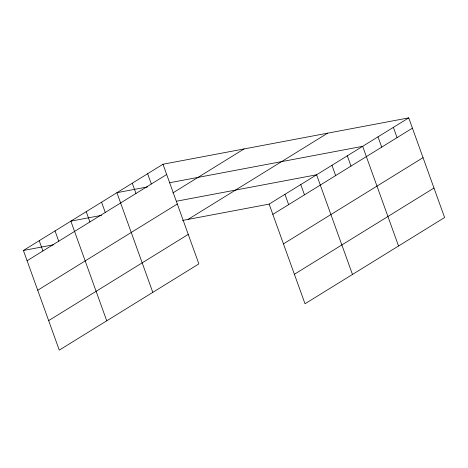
<?xml version="1.0" encoding="UTF-8"?>
<svg xmlns="http://www.w3.org/2000/svg" width="468" height="468" viewBox="0 0 468 468"><rect width="100%" height="100%" fill="white"/><g stroke="black" fill="none" stroke-linecap="round" stroke-linejoin="round"><path stroke-width="0.7" d="M162.987 164.233L198.865 263.894L59.278 350.128L23.4 250.468L162.987 164.233L408.722 117.872L444.6 217.532L305.013 303.767L269.135 204.106L408.722 117.872M27.097 260.74L166.684 174.505M172.832 192.951L244.08 148.935M37.721 290.242L177.308 204.001M188.042 219.41L327.629 133.169M48.66 320.627L188.247 234.392M272.832 214.385L412.419 128.15M283.45 243.881L423.037 157.646M294.395 274.271L433.982 188.037M147.683 186.884L116.924 192.687L152.802 292.348M169.352 182.801L362.659 146.332L398.537 245.992M101.62 215.344L70.861 221.148L106.739 320.808M176.319 201.252L316.59 174.786L352.474 274.447M23.4 250.468L53.457 244.799M182.473 220.457L269.135 204.106M393.366 127.36L397.063 137.633M378.009 136.843L381.712 147.122M347.303 155.815L351 166.093M331.947 165.303L335.644 175.576M300.772 184.562L304.475 194.84M284.954 194.337L288.651 204.61M147.631 173.716L151.334 183.994M132.28 183.204L135.977 193.477M101.568 202.176L105.271 212.449M86.217 211.659L89.914 221.937M55.043 230.923L58.74 241.195M39.218 240.692L42.921 250.971"/></g></svg>
